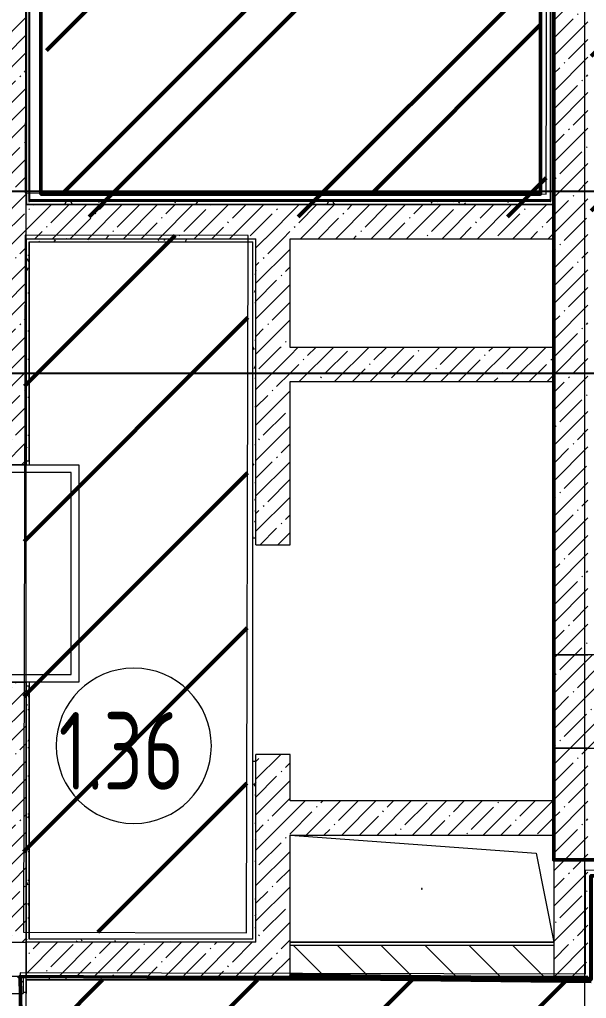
# Model space of a CAD drawing. Header units: millimetres. Extents: x -213547 to 415037, y -3642 to 106956.
# Drawn here: x 38782 to 42435, y 9953 to 16255 of the extents above; entities that cross this region are included whole.
import ezdxf

# ---------------------------------------------------------------- set-up
doc = ezdxf.new("R2010")
doc.units = ezdxf.units.MM
for name, color, linetype, lineweight in [('10)FK4', 3, 'Continuous', 50), ('1005 Краска CF15.1', 3, 'Continuous', 50), ('1014 Краска CF1.3', 64, 'Continuous', 158), ('2)CF1', 5, 'Continuous', 30), ('5.5) Перег WD5', 3, 'Continuous', 40), ('947 Штук ЛК CF15.1', 3, 'Continuous', 50), ('950 Штук CF1 CF13 CF1.3', 3, 'Continuous', 50), ('953 СКБ ЛК CF15.1', 3, 'Continuous', 50), ('A-AREA-BNDY', 7, 'Continuous', 5), ('A-AREA-IDEN', 7, 'Continuous', 9), ('A-FLOR', 7, 'Continuous', 9), ('A-GENM', 7, 'Continuous', 9), ('A-WALL', 7, 'Continuous', 5), ('I-WALL', 7, 'Continuous', 5), ('S-COLS-1', 7, 'Continuous', 5), ('S-STRS-MBND', 7, 'Continuous', 9), ('Оси', 7, 'Continuous', 9)]:
    doc.layers.add(name, color=color, linetype=linetype, lineweight=lineweight)
doc.layers.add('A-WALL-1', color=9, linetype='Continuous', lineweight=5, true_color=0x808080)
doc.layers.add('A-WALL-FNSH-1', color=9, linetype='Continuous', lineweight=5, true_color=0x808080)
doc.styles.add('ISOCPEUR_1', font='isocpeur.ttf', dxfattribs={"height": 350})
doc.styles.add('СПДС', font='ГОСТ тип А.ttf', dxfattribs={"width": 0.9})
doc.dimstyles.new('ISO-2_0_0_9К_Средний_округл2', dxfattribs={"dimscale": 304.8, "dimtxt": 199.196235, "dimasz": 0.492126, "dimexe": 0.393701, "dimexo": 0, "dimgap": 0, "dimtad": 1, "dimdec": 0, "dimrnd": 10, "dimzin": 0, "dimdsep": 46, "dimtxsty": 'ISOCPEUR_1', "dimblk1": 'OBLIQUE', "dimblk2": 'OBLIQUE', "dimsah": 1, "dimcen": 0.09, "dimdle": 0.393701, "dimazin": 0, "dimtfac": 1, "dimtdec": 4, "dimtix": 1, "dimtmove": 0, "dimatfit": 3, "dimfxl": 1, "dimtvp": 1, "dimtolj": 1, "dimtzin": 0, "dimarcsym": 2})
pattern_1 = [(45, (64.7, -136.06), (-114.04925, 114.04925), []), (45, (178.75, -136.06), (-114.04925, 114.04925), [201.612, -40.322, 6.706, -33.617])]
pattern_2 = [(135, (64.7, -136.06), (-141.4214, -141.4214), [])]
pattern_3 = [(0, (64.7, -136.06), (243.84, 60.96), [20.117, -162.763, 20.117, -162.763, -975.36]), (0, (64.7, -136.06), (243.84, 60.96), [-365.76, 20.117, -345.643, 20.117, -162.763, -426.72]), (0, (64.7, -136.06), (243.84, 60.96), [-914.4, 20.117, -101.803, 20.117, -284.683]), (120, (156.14, -105.58), (-174.71291, 180.691634), [20.117, -162.763, 20.117, -162.763, -975.36]), (120, (156.14, -105.58), (-174.71291, 180.691634), [-365.76, 20.117, -345.643, 20.117, -162.763, -426.72]), (120, (156.14, -105.58), (-174.71291, 180.691634), [-914.4, 20.117, -101.803, 20.117, -284.683]), (240, (186.62, 16.34), (-69.12709, -241.651634), [20.117, -162.763, 20.117, -162.763, -975.36]), (240, (186.62, 16.34), (-69.12709, -241.651634), [-365.76, 20.117, -345.643, 20.117, -162.763, -426.72]), (240, (186.62, 16.34), (-69.12709, -241.651634), [-914.4, 20.117, -101.803, 20.117, -284.683])]
pattern_4 = [(45, (38804.7, 11553.94), (-498.4, 498.4), [])]
pattern_5 = [(45, (42224.7, 26743.94), (-498.404, 498.404), [])]

# ---------------------------------------------------------------- blocks, each defined once
blk = doc.blocks.new('GM_Отверстие прямоугольное _в плите_ - Отверстие-24275187-Объем проектирования 1 этажа')
at = {"layer": 'A-GENM'}
for p, q in [((-230, 735), (345, 850)), ((345, 850), (345, -850)), ((345, -850), (345, 850)), ((-345, -850), (-230, 735))]:
    blk.add_line(p, q, dxfattribs=at)
for start, end in [(360, 180), (180, 360)]:
    blk.add_arc((0, 0), 2.5, start, end, dxfattribs=at)
blk = doc.blocks.new('Марка_Помещения - Номер-25198446-Объем проектирования 1 этажа')
at = {"layer": 'A-AREA-IDEN'}
for start, end in [(360, 180), (180, 360)]:
    blk.add_arc((0, 0), 2.5, start, end, dxfattribs=at)
blk = doc.blocks.new('_Oblique')
at = {"color": 0, "linetype": 'ByBlock', "lineweight": -2}
blk.add_line((-0.5, -0.5), (0.5, 0.5), dxfattribs=at)
blk = doc.blocks.new('*D2015')
at = {"layer": '5.5) Перег WD5', "color": 0, "lineweight": -2, "transparency": 16777216}
for p, q in [((529.7, 14268.9), (529.7, 13858.4)), ((154.7, 13956.5), (154.7, 14098.4)), ((34.7, 13978.4), (529.7, 13978.4)), ((529.7, 13978.4), (53078.3, 13978.4))]:
    blk.add_line(p, q, dxfattribs=at)
at = {"layer": 'Defpoints', "color": 0, "transparency": 16777216}
for p in [(529.7, 14268.9), (154.7, 13956.5), (529.7, 13978.4)]:
    blk.add_point(p, dxfattribs=at)
at = {"layer": '5.5) Перег WD5', "color": 0, "lineweight": -2, "transparency": 16777216, "xscale": 304.8, "yscale": 304.8, "zscale": 304.8, "rotation": 180}
blk.add_blockref('_Oblique', (154.7, 13978.4), dxfattribs=at)
at = {"layer": '5.5) Перег WD5', "color": 0, "lineweight": -2, "transparency": 16777216, "xscale": 304.8, "yscale": 304.8, "zscale": 304.8}
blk.add_blockref('_Oblique', (529.7, 13978.4), dxfattribs=at)
at = {"layer": '5.5) Перег WD5', "color": 0, "lineweight": 25, "transparency": 16777216, "insert": (52518.3, 14445.1), "char_height": 350, "width": 455.087, "attachment_point": 1, "line_spacing_factor": 1.149209, "style": 'ISOCPEUR_1'}
blk.add_mtext('\\A1;380', dxfattribs=at)
blk = doc.blocks.new('*D2003')
at = {"layer": '5.5) Перег WD5', "color": 0, "lineweight": -2, "transparency": 16777216}
for p, q in [((6824.7, 15127.8), (6824.7, 15269.6)), ((7162.2, 14838.9), (7162.2, 15269.6)), ((6704.7, 15149.6), (7162.2, 15149.6)), ((7162.2, 15149.6), (62460.5, 15149.6))]:
    blk.add_line(p, q, dxfattribs=at)
at = {"layer": 'Defpoints', "color": 0, "transparency": 16777216}
for p in [(6824.7, 15127.8), (7162.2, 15149.6), (7162.2, 14838.9)]:
    blk.add_point(p, dxfattribs=at)
at = {"layer": '5.5) Перег WD5', "color": 0, "lineweight": -2, "transparency": 16777216, "xscale": 304.8, "yscale": 304.8, "zscale": 304.8, "rotation": 180}
blk.add_blockref('_Oblique', (6824.7, 15149.6), dxfattribs=at)
at = {"layer": '5.5) Перег WD5', "color": 0, "lineweight": -2, "transparency": 16777216, "xscale": 304.8, "yscale": 304.8, "zscale": 304.8}
blk.add_blockref('_Oblique', (7162.2, 15149.6), dxfattribs=at)
at = {"layer": '5.5) Перег WD5', "color": 0, "lineweight": 25, "transparency": 16777216, "insert": (61871.5, 15616.3), "char_height": 350, "width": 478.071, "attachment_point": 1, "line_spacing_factor": 1.149209, "style": 'ISOCPEUR_1'}
blk.add_mtext('\\A1;340', dxfattribs=at)

msp = doc.modelspace()

# ---------------------------------------------------------------- hatches: boundary and pattern name
at = {"layer": '10)FK4'}
h = msp.add_hatch(dxfattribs=at)
h.set_pattern_fill('ANSI31', color=1, scale=444)
h.paths.add_polyline_path([(42139.4, 22794.4), (41717.8, 22794.4), (41717.8, 23173.9), (38919.6, 23173.9), (38919.6, 15131.6), (42139.4, 15131.6)])
at = {"layer": '1005 Краска CF15.1'}
h = msp.add_hatch(dxfattribs=at)
h.set_pattern_fill('ANSI31', color=256, scale=300)
h.paths.add_polyline_path([(42175.7, 22647.3), (41754.2, 22647.3), (41754.2, 23026.8), (38955.9, 23026.8), (38955.9, 14984.5), (42175.7, 14984.5)])
at = {"layer": '2)CF1'}
h = msp.add_hatch(dxfattribs=at)
h.set_pattern_fill('ANSI31', color=256, scale=222)
h.set_pattern_definition(pattern_5)
h.paths.add_polyline_path([(54824.7, 12184.4), (54834.7, 11783.9), (56620, 11784.9), (56620, 15695.7), (57414.7, 15695.7), (57386.7, 18691.9), (57966.7, 18821.5), (57966.7, 20355.9), (51436.7, 20355.9), (51436.7, 26313.9), (50903.7, 26313.9), (50903.7, 26722.9), (48844.7, 26743.9), (48845.7, 26343.4), (47749.7, 26343.4), (47724.7, 26363.9), (47703.7, 26742.9), (42845.7, 26742.9), (42845.7, 26363.9), (42465.7, 26343.9), (42465.7, 26063.9), (42224.7, 26038.9), (42224.7, 24363.9), (42444.7, 24363.9), (42527.9, 23183.9), (42845.7, 23184.9), (42845.7, 21962.9), (42465.7, 21962.9), (42465.7, 20164.9), (42824.7, 20164.9), (42845.7, 19563.9), (42465.7, 19562.9), (42465.7, 17764.9), (42845.7, 17764.9), (42845.7, 16542.9), (42465.7, 16542.9), (42465.7, 14971.9), (45995.7, 14966.4), (46024.7, 11803.9), (48203.7, 11773.9), (48203.7, 11784.9), (48845.7, 11784.9), (48895.7, 11803.9), (51723.7, 11803.9), (51723.7, 11774.4), (52422.4, 11795.4), (52378.6, 11763.9), (54214.7, 11783.9), (54214.7, 12225.4), (54832.7, 12225.4)])
edge = h.paths.add_edge_path(flags=16)
edge.add_arc((48509.6, 16886.5), 491.7, 0, 360)
edge = h.paths.add_edge_path(flags=16)
edge.add_arc((54504.8, 16876.5), 491.7, 0, 360)
edge = h.paths.add_edge_path(flags=16)
edge.add_arc((48534.1, 22870.2), 491.7, 0, 360)
h.paths.add_polyline_path([(45995.7, 13523.9), (56612, 13523.9), (56612, 11784.9), (45995.7, 11784.9)], flags=17)
h = msp.add_hatch(dxfattribs=at)
h.set_pattern_fill('ANSI31', color=256, scale=222)
h.paths.add_polyline_path([(40255, 14864), (38817, 14867.4), (38806.4, 10379.4), (40244.4, 10376)])
h = msp.add_hatch(dxfattribs=at)
h.set_pattern_fill('ANSI31', color=256, scale=222)
h.set_pattern_definition(pattern_4)
h.paths.add_polyline_path([(42465.7, 10072.9), (38804.7, 10072.9), (38804.7, 7853.9), (42465.7, 7853.9)])
at = {"layer": '947 Штук ЛК CF15.1'}
h = msp.add_hatch(dxfattribs=at)
h.set_pattern_fill('ANSI31', color=256, scale=300)
h.paths.add_polyline_path([(42175.7, 22647.3), (41754.2, 22647.3), (41754.2, 23026.8), (38955.9, 23026.8), (38955.9, 14984.5), (42175.7, 14984.5)])
at = {"layer": '950 Штук CF1 CF13 CF1.3'}
h = msp.add_hatch(dxfattribs=at)
h.set_pattern_fill('ANSI31', color=256, scale=222)
h.set_pattern_definition(pattern_5)
h.paths.add_polyline_path([(54824.7, 12184.4), (54834.7, 11783.9), (56620, 11784.9), (56620, 15695.7), (57414.7, 15695.7), (57386.7, 18691.9), (57966.7, 18821.5), (57966.7, 20355.9), (51436.7, 20355.9), (51436.7, 26313.9), (50903.7, 26313.9), (50903.7, 26722.9), (48844.7, 26743.9), (48845.7, 26343.4), (47749.7, 26343.4), (47724.7, 26363.9), (47703.7, 26742.9), (42845.7, 26742.9), (42845.7, 26363.9), (42465.7, 26343.9), (42465.7, 26063.9), (42224.7, 26038.9), (42224.7, 24363.9), (42444.7, 24363.9), (42527.9, 23183.9), (42845.7, 23184.9), (42845.7, 21962.9), (42465.7, 21962.9), (42465.7, 20164.9), (42824.7, 20164.9), (42845.7, 19563.9), (42465.7, 19562.9), (42465.7, 17764.9), (42845.7, 17764.9), (42845.7, 16542.9), (42465.7, 16542.9), (42465.7, 14971.9), (45995.7, 14966.4), (46024.7, 11803.9), (48203.7, 11773.9), (48203.7, 11784.9), (48845.7, 11784.9), (48895.7, 11803.9), (51723.7, 11803.9), (51723.7, 11774.4), (52422.4, 11795.4), (52378.6, 11763.9), (54214.7, 11783.9), (54214.7, 12225.4), (54832.7, 12225.4)])
edge = h.paths.add_edge_path(flags=16)
edge.add_arc((48509.6, 16886.5), 491.7, 0, 360)
edge = h.paths.add_edge_path(flags=16)
edge.add_arc((54504.8, 16876.5), 491.7, 0, 360)
edge = h.paths.add_edge_path(flags=16)
edge.add_arc((48534.1, 22870.2), 491.7, 0, 360)
h.paths.add_polyline_path([(45995.7, 13523.9), (56612, 13523.9), (56612, 11784.9), (45995.7, 11784.9)], flags=17)
h = msp.add_hatch(dxfattribs=at)
h.set_pattern_fill('ANSI31', color=256, scale=222)
h.paths.add_polyline_path([(40255, 14864), (38817, 14867.4), (38806.4, 10379.4), (40244.4, 10376)])
h = msp.add_hatch(dxfattribs=at)
h.set_pattern_fill('ANSI31', color=256, scale=222)
h.set_pattern_definition(pattern_4)
h.paths.add_polyline_path([(42465.7, 10072.9), (38804.7, 10072.9), (38804.7, 7853.9), (42465.7, 7853.9)])
at = {"layer": '953 СКБ ЛК CF15.1'}
h = msp.add_hatch(dxfattribs=at)
h.set_pattern_fill('ANSI31', color=256, scale=300)
h.paths.add_polyline_path([(42175.7, 22647.3), (41754.2, 22647.3), (41754.2, 23026.8), (38955.9, 23026.8), (38955.9, 14984.5), (42175.7, 14984.5)])
at = {"layer": 'I-WALL'}
h = msp.add_hatch(dxfattribs=at)
h.set_pattern_fill('FP_1', color=256, style=0, pattern_type=2)
h.set_pattern_definition(pattern_1)
h.paths.add_polyline_path([(38824.7, 10313.9), (38822.6, 11988.9), (38604.7, 11988.9), (38604.7, 10313.9)])
h.paths.add_polyline_path([(38604.7, 13388.9), (38824.7, 13388.9), (38824.7, 21439.2), (38604.7, 21439.2), (38604.7, 14696.4)])
h.paths.add_polyline_path([(38744.7, 22839.2), (38824.7, 22839.2), (38824.7, 23284.2), (38604.7, 23284.2), (38604.7, 22839.2)])
h = msp.add_hatch(dxfattribs=at)
h.set_pattern_fill('FP_191', color=256, style=0, pattern_type=2)
h.set_pattern_definition(pattern_3)
h.paths.add_polyline_path([(42224.7, 15083.9), (42224.7, 23263.9), (42204.7, 23242.9), (42204.7, 15083.9)])
h.paths.add_polyline_path([(42204.7, 23243.9), (42224.7, 23263.9), (42204.7, 23263.9)])
h = msp.add_hatch(dxfattribs=at)
h.set_pattern_fill('FP_191', color=256, style=0, pattern_type=2)
h.set_pattern_definition(pattern_3)
h.paths.add_polyline_path([(38844.7, 15063.9), (38844.7, 21414.2), (38832.7, 21414.2), (38832.7, 21384.2), (38824.7, 21384.2), (38824.7, 15063.9)])
h.paths.add_polyline_path([(38844.7, 22864.2), (38844.7, 23242.9), (38824.7, 23243.9), (38826.3, 22894.2), (38832.7, 22894.2), (38832.7, 22864.2)])
h = msp.add_hatch(dxfattribs=at)
h.set_pattern_fill('FP_1', color=256, style=0, pattern_type=2)
h.set_pattern_definition(pattern_1)
h.paths.add_polyline_path([(42224.7, 15063.9), (42444.7, 15063.9), (42444.7, 16563.9), (42224.7, 16563.9), (42224.7, 15226.4)])
h = msp.add_hatch(dxfattribs=at)
h.set_pattern_fill('FP_1', color=256, style=0, pattern_type=2)
h.set_pattern_definition(pattern_1)
h.paths.add_polyline_path([(41953.4, 14843.9), (42444.7, 14843.9), (42444.7, 15063.9), (38824.7, 15063.9), (38824.7, 14843.9), (41120.8, 14843.9)])
h = msp.add_hatch(dxfattribs=at)
h.set_pattern_fill('FP_191', color=256, style=0, pattern_type=2)
h.set_pattern_definition(pattern_3)
h.paths.add_polyline_path([(42224.7, 15063.9), (42224.7, 15083.9), (42204.7, 15083.9)])
h.paths.add_polyline_path([(42224.7, 15063.9), (42203.7, 15083.9), (38844.7, 15082.8), (38844.7, 15063.9), (42204.7, 15063.9)])
h = msp.add_hatch(dxfattribs=at)
h.set_pattern_fill('FP_191', color=256, style=0, pattern_type=2)
h.set_pattern_definition(pattern_3)
h.paths.add_polyline_path([(38824.7, 10333.9), (38844.7, 10334), (38844.7, 11963.9), (38824.7, 11963.9), (38824.7, 10456.5)])
h.paths.add_polyline_path([(38824.7, 13413.9), (38844.7, 13413.9), (38843.7, 14823.9), (38824.7, 14843.9), (38824.7, 14696.4)])
h.paths.add_polyline_path([(38844.7, 14823.9), (38844.7, 14843.9), (38824.7, 14843.9)])
h = msp.add_hatch(dxfattribs=at)
h.set_pattern_fill('FP_191', color=256, style=0, pattern_type=2)
h.set_pattern_definition(pattern_3)
h.paths.add_polyline_path([(38857.7, 14823.9), (40304.7, 14823.9), (40304.7, 14843.9), (38844.7, 14843.9), (38844.7, 14823.9)])
h = msp.add_hatch(dxfattribs=at)
h.set_pattern_fill('FP_191', color=256, style=0, pattern_type=2)
h.set_pattern_definition(pattern_3)
h.paths.add_polyline_path([(40304.7, 10333.9), (40304.7, 11478.9), (40284.7, 11478.9), (40284.7, 10334.9)])
h.paths.add_polyline_path([(40304.7, 12918.9), (40304.7, 14823.9), (40284.7, 14822.9), (40284.7, 12918.9)])
h = msp.add_hatch(dxfattribs=at)
h.set_pattern_fill('FP_1', color=256, style=0, pattern_type=2)
h.set_pattern_definition(pattern_1)
h.paths.add_polyline_path([(40304.7, 14143.9), (40524.7, 14143.9), (40524.7, 14843.9), (40304.7, 14843.5), (40304.7, 14696.4)])
h = msp.add_hatch(dxfattribs=at)
h.set_pattern_fill('FP_1', color=256, style=0, pattern_type=2)
h.set_pattern_definition(pattern_1)
h.paths.add_polyline_path([(42444.7, 12163.9), (42444.7, 14843.9), (42224.7, 14843.9), (42224.7, 12163.9)])
h = msp.add_hatch(dxfattribs=at)
h.set_pattern_fill('FP_1', color=256, style=0, pattern_type=2)
h.set_pattern_definition(pattern_1)
h.paths.add_polyline_path([(40304.7, 10093.9), (40524.7, 10093.9), (40524.7, 11523.9), (40304.7, 11523.9), (40304.7, 10293.9)])
h.paths.add_polyline_path([(40304.7, 12873.9), (40524.7, 12873.9), (40524.7, 14143.9), (40304.7, 14143.9), (40304.7, 13413.9)])
h = msp.add_hatch(dxfattribs=at)
h.set_pattern_fill('FP_1', color=256, style=0, pattern_type=2)
h.set_pattern_definition(pattern_1)
h.paths.add_polyline_path([(42224.7, 13923.9), (42224.7, 14143.9), (40524.7, 14143.9), (40524.7, 13923.9), (41003.2, 13923.9)])
h = msp.add_hatch(dxfattribs=at)
h.set_pattern_fill('FP_1', color=256, style=0, pattern_type=2)
h.set_pattern_definition(pattern_1)
h.paths.add_polyline_path([(42444.7, 10093.9), (42444.7, 11563.9), (42224.7, 11563.9), (42224.7, 10093.9)])
h = msp.add_hatch(dxfattribs=at)
h.set_pattern_fill('FP_1', color=256, style=0, pattern_type=2)
h.set_pattern_definition(pattern_1)
h.paths.add_polyline_path([(40524.7, 11003.9), (42224.7, 11003.9), (42224.7, 11223.9), (40524.7, 11223.9), (40524.7, 11052.4)])
h = msp.add_hatch(dxfattribs=at)
h.set_pattern_fill('FP_191', color=256, style=0, pattern_type=2)
h.set_pattern_definition(pattern_3)
h.paths.add_polyline_path([(38940.1, 10313.9), (40304.7, 10313.9), (40304.7, 10333.9), (38844.7, 10333), (38824.7, 10313.9), (38844.7, 10313.9)])
h.paths.add_polyline_path([(38824.7, 10313.9), (38844.7, 10333.9), (38824.7, 10333.9)])
h = msp.add_hatch(dxfattribs=at)
h.set_pattern_fill('FP_1', color=256, style=0, pattern_type=2)
h.set_pattern_definition(pattern_1)
h.paths.add_polyline_path([(40304.7, 10093.9), (40304.7, 10313.9), (38824.7, 10313.9), (38824.7, 10093.9), (40284.7, 10093.9)])
h = msp.add_hatch(dxfattribs=at)
h.set_pattern_fill('FP_23', color=256, style=0, pattern_type=2)
h.set_pattern_definition(pattern_2)
h.paths.add_polyline_path([(41003.2, 10093.9), (42224.7, 10093.9), (42224.7, 10293.9), (40524.7, 10293.9), (40524.7, 10093.9)])
h = msp.add_hatch(dxfattribs=at)
h.set_pattern_fill('FP_23', color=256, style=0, pattern_type=2)
h.set_pattern_definition(pattern_2)
h.paths.add_polyline_path([(38804.7, 7763.9), (38804.7, 7853.9), (38604.7, 7853.9), (38604.7, 7763.9)])
h.paths.add_polyline_path([(38604.7, 9983.9), (38804.7, 9983.9), (38804.7, 10093.9), (38604.7, 10093.9), (38604.7, 10073.9)])
h = msp.add_hatch(dxfattribs=at)
h.set_pattern_fill('FP_191', color=256, style=0, pattern_type=2)
h.set_pattern_definition(pattern_3)
h.paths.add_polyline_path([(42444.7, 10073.9), (42464.7, 10073.9), (42464.7, 10093.9), (38824.7, 10093.9), (38824.7, 10073.9), (42224.7, 10073.9)])
at = {"layer": 'S-COLS-1'}
h = msp.add_hatch(dxfattribs=at)
h.set_pattern_fill('FP_1', color=256, style=0, pattern_type=2)
h.set_pattern_definition(pattern_1)
h.paths.add_polyline_path([(42444.7, 11563.9), (42824.7, 11563.9), (42824.7, 12163.9), (42224.7, 12163.9), (42224.7, 11563.9)])

# ---------------------------------------------------------------- linework, layer by layer
at = {"layer": '10)FK4'}
msp.add_lwpolyline([(42223.7, 27213.9), (58233.7, 27213.9), (58233.7, 10843.9), (42223.7, 10843.9)], close=True, dxfattribs=at)
for points in [[(42139.4, 22903.9), (42139.4, 15131.6), (38919.6, 15131.6), (38919.6, 23173.9), (41824.7, 23173.9)], [(75477.4, 7743.3), (38824.7, 7783.9), (38784.8, 10093.9), (42463.7, 10073.9), (42463.7, 10742.9), (45994.7, 10742.9), (45994.7, 11542.9)], [(75478.4, 7743.3), (38825.7, 7783.9), (38785.8, 10093.9), (42464.7, 10073.9), (42464.7, 10742.9), (45995.7, 10742.9), (45995.7, 11542.9)]]:
    msp.add_lwpolyline(points, dxfattribs=at)
at = {"layer": '1014 Краска CF1.3'}
msp.add_lwpolyline([(40524.7, 10093.9), (42465.7, 10072.9)], dxfattribs=at)
at = {"layer": 'A-AREA-BNDY', "flags": 128}
for points in [[(41740.7, 23280.6), (38836.7, 23287.4), (38817.6, 15139.4), (42175.6, 15131.5), (42190.1, 21315.1), (41811.1, 21315.9), (41736.1, 21316.1), (41739.8, 22876.6)], [(40255, 14864), (38817, 14867.4), (38806.4, 10379.4), (40244.4, 10376)]]:
    msp.add_lwpolyline(points, close=True, dxfattribs=at)
msp.add_lwpolyline([(75546.3, 10701.2), (61965.3, 10733), (61966.4, 11203), (61408.4, 11204.4), (61407.3, 10734.4), (51715.4, 10757.1), (51717.3, 11578.1), (48808.8, 11584.9), (48788.3, 11585), (48788.3, 11564), (48188.3, 11565.4), (48188.3, 11586.4), (48014.8, 11586.8), (45959.3, 11591.6), (45957.4, 10770.6), (42427.4, 10778.9), (42425.8, 10108.9), (38785.8, 10117.5), (38780.5, 7829.5), (65299.4, 7767.2), (65929.4, 7765.7)], dxfattribs=at)
at = {"layer": 'A-FLOR'}
for p, q in [((38844.7, 14823.9), (40284.7, 14823.9)), ((38844.7, 13413.9), (38844.7, 14822.9)), ((40284.7, 10334.9), (40284.7, 14822.9)), ((38824.7, 13413.9), (38844.7, 13413.9)), ((38824.7, 13388.9), (39164.7, 13388.9)), ((39164.7, 13388.9), (39164.7, 11988.9)), ((39114.7, 13338.9), (38564.7, 13338.9)), ((39114.7, 12038.9), (39114.7, 13338.9)), ((38564.7, 12038.9), (39114.7, 12038.9)), ((39164.7, 11988.9), (38824.7, 11988.9)), ((38844.7, 11963.9), (38824.7, 11963.9)), ((38844.7, 10333.9), (38844.7, 11963.9)), ((40284.7, 10333.9), (38845.7, 10333.9)), ((38824.7, 10073.9), (42464.7, 10073.9))]:
    msp.add_line(p, q, dxfattribs=at)
at = {"layer": 'A-WALL'}
for p, q in [((42204.7, 15083.9), (42204.7, 23242.9)), ((42224.7, 15063.9), (38824.7, 15063.9)), ((38844.7, 14822.9), (38844.7, 14823.9)), ((40284.7, 14823.9), (40284.7, 14822.9)), ((38845.7, 10333.9), (38844.7, 10333.9)), ((40284.7, 10334.9), (40284.7, 10333.9)), ((38824.7, 10073.9), (38824.7, 9993.9))]:
    msp.add_line(p, q, dxfattribs=at)
at = {"layer": 'A-WALL-1'}
for p, q in [((38824.7, 15063.9), (38824.7, 21384.2)), ((38844.7, 15083.9), (38844.7, 18062)), ((42224.7, 16563.9), (42224.7, 15063.9)), ((42203.7, 15083.9), (38844.7, 15083.9)), ((38824.7, 14843.9), (40304.7, 14843.9)), ((38824.7, 14843.9), (38824.7, 13388.9)), ((40304.7, 12873.9), (40304.7, 14843.9)), ((40524.7, 14843.9), (42224.7, 14843.9)), ((40524.7, 14143.9), (40524.7, 14843.9)), ((42224.7, 14843.9), (42224.7, 14143.9)), ((42224.7, 14143.9), (40524.7, 14143.9)), ((40524.7, 12873.9), (40524.7, 13923.9)), ((40524.7, 13923.9), (42224.7, 13923.9)), ((42224.7, 13923.9), (42224.7, 12163.9)), ((40284.7, 12918.9), (40304.7, 12918.9)), ((40304.7, 12873.9), (40524.7, 12873.9)), ((42224.7, 12163.9), (42444.7, 12163.9)), ((38824.7, 11988.9), (38824.7, 10093.9)), ((42224.7, 11563.9), (42224.7, 11223.9)), ((42444.7, 11563.9), (42224.7, 11563.9)), ((40304.7, 11478.9), (40284.7, 11478.9)), ((40524.7, 11523.9), (40304.7, 11523.9)), ((40304.7, 10313.9), (40304.7, 11523.9)), ((40524.7, 11223.9), (40524.7, 11523.9)), ((42224.7, 11223.9), (40524.7, 11223.9)), ((40524.7, 11003.9), (42224.7, 11003.9)), ((40524.7, 10093.9), (40524.7, 11003.9)), ((42224.7, 11003.9), (42224.7, 10093.9)), ((38604.7, 10313.9), (38824.7, 10313.9)), ((40304.7, 10313.9), (38824.7, 10313.9)), ((42224.7, 10293.9), (40524.7, 10293.9)), ((42444.7, 10093.9), (38604.7, 10093.9)), ((38804.7, 10093.9), (38804.7, 9983.9)), ((38604.7, 9983.9), (38804.7, 9983.9)), ((38804.7, 9993.9), (38824.7, 9993.9))]:
    msp.add_line(p, q, dxfattribs=at)
at = {"layer": 'A-WALL-FNSH-1'}
for p, q in [((38844.7, 15084.4), (38845.7, 15084.4)), ((38845.7, 15084.4), (38845.7, 15093.9)), ((38845.7, 14822.9), (40283.7, 14822.9)), ((38845.7, 13388.9), (38845.7, 14822.9)), ((40283.7, 14822.9), (40283.7, 12873.9)), ((38824.7, 13388.9), (38562.7, 13388.9)), ((38562.7, 13387.9), (38844.7, 13387.9)), ((38844.7, 13413.9), (38844.7, 13387.9)), ((40283.7, 12873.9), (40284.7, 12873.9)), ((38844.7, 11989.9), (38562.7, 11989.9)), ((38562.7, 11988.9), (38824.7, 11988.9)), ((38844.7, 11989.9), (38844.7, 11963.9)), ((38845.7, 10334.9), (38845.7, 11988.9)), ((40284.7, 11523.9), (40283.7, 11523.9)), ((40283.7, 11523.9), (40283.7, 10334.9)), ((40283.7, 10334.9), (38845.7, 10334.9)), ((38825.7, 10072.9), (42465.7, 10072.9)), ((38825.7, 9983.9), (38825.7, 10072.9)), ((38824.7, 9993.9), (38824.7, 9983.9)), ((38824.7, 9983.9), (38825.7, 9983.9))]:
    msp.add_line(p, q, dxfattribs=at)
at = {"layer": 'I-WALL'}
for p, q in [((42203.7, 15083.9), (42203.7, 22828.9)), ((38845.7, 18312.3), (38845.7, 15093.9)), ((42203.7, 15093.9), (38844.7, 15093.9)), ((38845.7, 15094.9), (42203.7, 15094.9)), ((42203.7, 15083.9), (42204.7, 15083.9))]:
    msp.add_line(p, q, dxfattribs=at)
at = {"layer": 'S-COLS-1'}
for p, q in [((42744.7, 12163.9), (42224.7, 12163.9)), ((42224.7, 12163.9), (42224.7, 11563.9)), ((42224.7, 11563.9), (42744.7, 11563.9))]:
    msp.add_line(p, q, dxfattribs=at)
at = {"layer": 'S-STRS-MBND'}
for p, q in [((38824.7, 16563.9), (38824.7, 15063.9)), ((42224.7, 15063.9), (42224.7, 16563.9)), ((38824.7, 15063.9), (42224.7, 15063.9))]:
    msp.add_line(p, q, dxfattribs=at)
at = {"layer": 'Оси'}
for points in [[(42424.7, -2042.3), (42424.7, 2957.7), (42424.7, 22262), (42424.7, 27262)], [(39706.1, -2042.3), (39706.1, -1322.8), (38824.7, -759.5), (38824.7, 4240.5), (38824.7, 10063.9), (38824.7, 15063.9)]]:
    msp.add_lwpolyline(points, dxfattribs=at)

# ---------------------------------------------------------------- block references
at = {"layer": 'A-AREA-IDEN', "xscale": 199.9999999999999, "yscale": 199.9999999999999, "zscale": 199.9999999999999}
msp.add_blockref('Марка_Помещения - Номер-25198446-Объем проектирования 1 этажа', (39517.9, 11579.3), dxfattribs=at)
at = {"layer": 'A-GENM', "rotation": 269.9999999999998}
msp.add_blockref('GM_Отверстие прямоугольное _в плите_ - Отверстие-24275187-Объем проектирования 1 этажа', (41374.7, 10658.9), dxfattribs=at)

# ---------------------------------------------------------------- texts
at = {"layer": 'A-AREA-IDEN', "insert": (39034.2, 11796.5), "char_height": 500, "width": 1212.151, "attachment_point": 1, "style": 'СПДС'}
msp.add_mtext('1.36', dxfattribs=at)

# ---------------------------------------------------------------- dimensions: what is measured, and where the dimension line sits
at = {"layer": '5.5) Перег WD5', "color": 18, "lineweight": 25, "true_color": 0x000000}
for base, p1, p2, override, picture, middle in [((7162.2018714, 15149.6492175), (6824.7018714, 15127.7574188), (7162.2018714, 14838.9378314), {"dimasz": 1, "dimpost": '<>', "dimtxsty": 'ISOCPEUR_1', "dimfxl": 444.21054}, '*D2003', (62110.5131011, 15149.6492175)), ((529.7, 13978.4), (154.7, 13956.5), (529.7, 14268.9), {"dimasz": 1, "dimpost": '<>', "dimtxsty": 'ISOCPEUR_1', "dimfxl": 488.106003}, '*D2015', (52745.8, 13978.4))]:
    dim = msp.add_linear_dim(base=base, p1=p1, p2=p2, dimstyle='ISO-2_0_0_9К_Средний_округл2', override=override, dxfattribs=at)
    dim.commit()
    dim.dimension.update_dxf_attribs({"geometry": picture, "text_midpoint": middle, "dimtype": 160})

doc.saveas('drawing.dxf')
